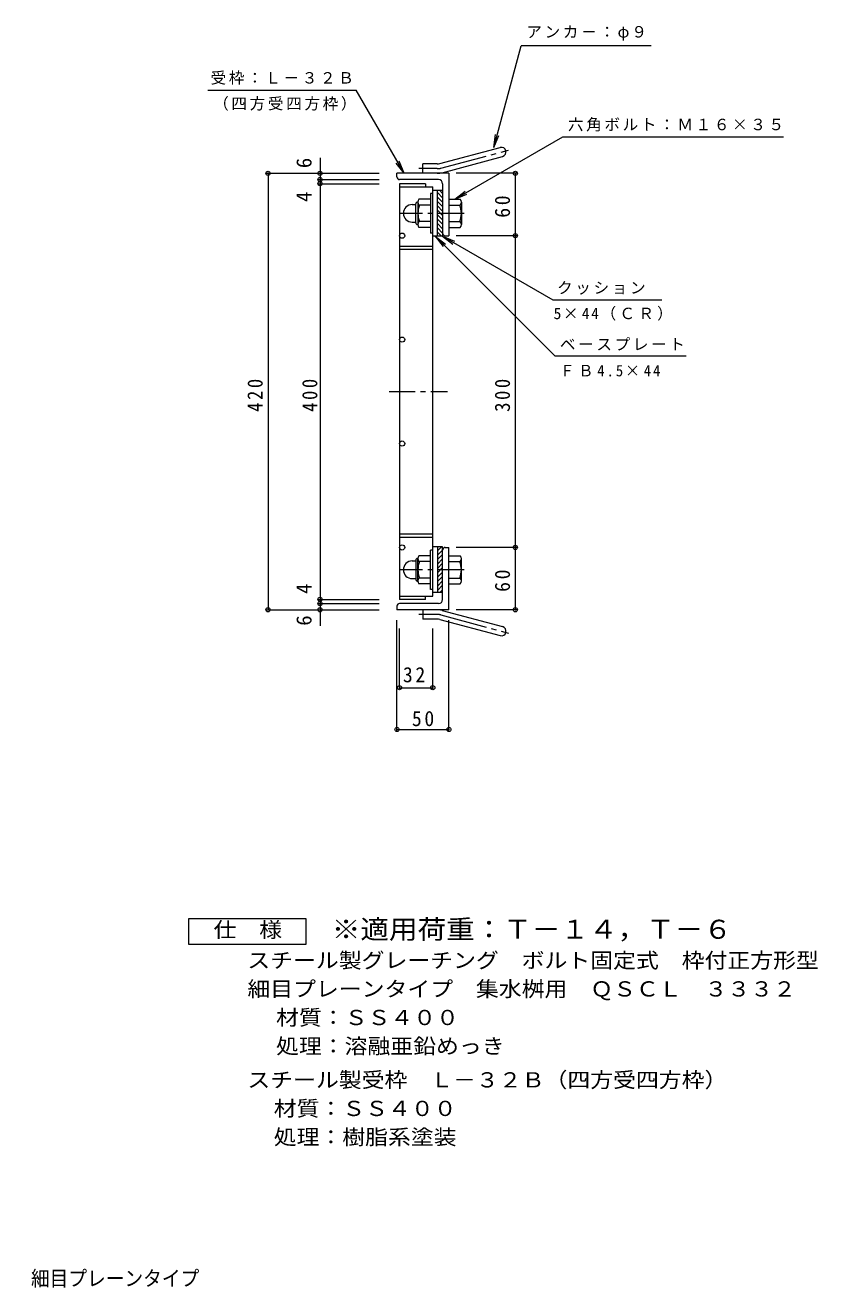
# Model space of a CAD drawing. Units: millimetres at full size, sheet at 1:5. Extents: x -784 to 798, y -688 to 629.
# Drawn here: x 35 to 798, y -664 to 551 of the extents above; entities that cross this region are included whole.
import ezdxf
from ezdxf.enums import TextEntityAlignment as Align

# ---------------------------------------------------------------- set-up
doc = ezdxf.new("R2010")
doc.units = ezdxf.units.MM
doc.header["$LTSCALE"] = 5
doc.header["$PDMODE"] = 32
doc.header["$PDSIZE"] = 4
doc.linetypes.add('CHAIN1', pattern=[8, 5, -1, 1, -1])
doc.linetypes.add('CHAIN2', pattern=[12, 9, -1, 1, -1])
for name, color, linetype, lineweight in [('E-1', 2, 'Continuous', 9), ('E-2', 3, 'Continuous', 9), ('E-4', 7, 'Continuous', 9), ('E-5', 7, 'Continuous', 9), ('F-5_F-5ﾚｲﾔ', 2, 'Continuous', 9)]:
    doc.layers.add(name, color=color, linetype=linetype, lineweight=lineweight)
doc.styles.add('ＭＳ ゴシック', font='')
doc.styles.get('ＭＳ ゴシック').set_extended_font_data('MS Gothic')

msp = doc.modelspace()

# ---------------------------------------------------------------- linework, layer by layer
at = {"layer": 'E-1'}
for p, q in [((434.245, 417.82), (492.435, 433.412)), ((431.915, 417.513), (418.1, 417.513)), ((418.1, 408.513), (418.1, 417.513)), ((436.574, 409.126), (494.765, 424.719)), ((443.1, 408.513), (393.1, 408.513)), ((393.1, 405.013), (393.1, 408.513)), ((433.1, 402.513), (395.6, 402.513)), ((443.1, 408.513), (443.1, 348.513)), ((437.1, 392.013), (432.1, 392.013)), ((432.1, 348.013), (432.1, 392.013)), ((437.1, 384.933), (432.1, 389.933)), ((437.1, 389.176), (434.263, 392.013)), ((437.1, 398.513), (437.1, 348.013)), ((407.79, 378.513), (411.3, 378.513)), ((411.3, 360.813), (411.3, 379.213)), ((413.1, 381.013), (413.3, 381.013)), ((413.3, 380.763), (413.3, 359.263)), ((425.3, 383.513), (414.339, 383.513)), ((425.3, 378.013), (414.339, 378.013)), ((437.1, 380.691), (432.1, 385.691)), ((437.1, 376.448), (432.1, 381.448)), ((437.1, 372.205), (432.1, 377.205)), ((443.1, 383.513), (454.062, 383.513)), ((443.1, 378.013), (454.062, 378.013)), ((455.3, 381.013), (455.1, 381.013)), ((455.1, 380.763), (455.1, 359.263)), ((399.3, 370.023), (399.3, 370.013)), ((399.3, 370.023), (399.3, 370.013)), ((437.1, 367.963), (432.1, 372.963)), ((437.1, 363.72), (432.1, 368.72)), ((437.1, 359.477), (432.1, 364.478)), ((407.8, 361.513), (411.3, 361.513)), ((413.1, 359.013), (413.3, 359.013)), ((425.3, 362.013), (414.339, 362.013)), ((425.3, 356.513), (414.339, 356.513)), ((437.1, 355.235), (432.1, 360.235)), ((437.1, 350.992), (432.1, 355.992)), ((443.1, 362.013), (454.062, 362.013)), ((443.1, 356.513), (454.062, 356.513)), ((455.3, 359.013), (455.1, 359.013)), ((427.6, 351.013), (425.3, 351.013)), ((435.837, 348.013), (432.1, 351.75)), ((437.1, 348.013), (432.1, 348.013)), ((439.6, 348.513), (443.1, 348.513)), ((435.837, 49.013), (432.1, 45.276)), ((437.1, 49.013), (432.1, 49.013)), ((432.1, 49.013), (432.1, 5.013)), ((437.1, -1.487), (437.1, 49.013)), ((413.1, 38.013), (413.3, 38.013)), ((413.3, 16.263), (413.3, 37.763)), ((425.3, 40.513), (414.339, 40.513)), ((427.6, 46.013), (425.3, 46.013)), ((437.1, 46.034), (432.1, 41.034)), ((437.1, 41.791), (432.1, 36.791)), ((437.1, 37.548), (432.1, 32.548)), ((439.6, 48.513), (443.1, 48.513)), ((443.1, -11.487), (443.1, 48.513)), ((443.1, 40.513), (454.062, 40.513)), ((455.3, 38.013), (455.1, 38.013)), ((455.1, 16.263), (455.1, 37.763)), ((399.3, 27.003), (399.3, 27.013)), ((399.3, 27.003), (399.3, 27.013)), ((407.8, 35.513), (411.3, 35.513)), ((411.3, 36.213), (411.3, 17.813)), ((425.3, 35.013), (414.339, 35.013)), ((437.1, 33.306), (432.1, 28.306)), ((437.1, 29.063), (432.1, 24.063)), ((437.1, 24.82), (432.1, 19.82)), ((443.1, 35.013), (454.062, 35.013)), ((407.79, 18.512), (411.3, 18.512)), ((413.1, 16.013), (413.3, 16.013)), ((425.3, 19.012), (414.339, 19.012)), ((425.3, 13.513), (414.339, 13.513)), ((437.1, 20.578), (432.1, 15.578)), ((437.1, 16.335), (432.1, 11.335)), ((443.1, 19.012), (454.062, 19.012)), ((443.1, 13.513), (454.062, 13.513)), ((455.3, 16.013), (455.1, 16.013)), ((437.1, 12.093), (432.1, 7.093)), ((437.1, 5.013), (432.1, 5.013)), ((437.1, 7.85), (434.263, 5.013)), ((393.1, -7.987), (393.1, -11.487)), ((443.1, -11.487), (393.1, -11.487)), ((433.1, -5.487), (395.6, -5.487)), ((418.1, -11.487), (418.1, -20.487)), ((436.574, -12.101), (494.765, -27.693)), ((431.915, -20.487), (418.1, -20.487)), ((434.245, -20.794), (492.435, -36.386))]:
    msp.add_line(p, q, dxfattribs=at)
at = {"layer": 'E-1', "linetype": 'CHAIN2'}
for p, q in [((435.409, 413.473), (500.576, 430.934)), ((431.915, 413.013), (414.295, 413.013)), ((431.915, -15.987), (414.295, -15.987)), ((435.409, -16.447), (500.576, -33.909))]:
    msp.add_line(p, q, dxfattribs=at)
at = {"layer": 'E-1', "linetype": 'CHAIN1'}
for p, q in [((457.827, 370.013), (396.367, 370.013)), ((457.827, 27.013), (396.367, 27.013))]:
    msp.add_line(p, q, dxfattribs=at)
at = {"layer": 'E-1'}
for points in [[(427.6, 389.013), (425.3, 389.013), (425.3, 351.013)], [(427.6, 8.013), (425.3, 8.013), (425.3, 46.013)]]:
    msp.add_lwpolyline(points, dxfattribs=at)
for centre, radius, start, end in [((493.6, 429.065), 4.5, 285.00014, 104.99991), ((431.915, 426.513), 9, 270, 285.00002), ((395.6, 405.013), 2.5, 180, 270), ((431.915, 426.513), 18, 270, 285), ((433.1, 398.513), 4, 0, 90), ((407.79, 370.023), 8.49, 90, 180), ((413.1, 379.213), 1.8, 90, 180), ((417.46, 380.763), 4.16, 138.61835, 221.37988), ((437.3, 370.013), 24, 160.52881, 199.47119), ((431.1, 370.013), 24, 340.52881, 19.47119), ((450.94, 380.763), 4.16, 318.62012, 41.38165), ((407.8, 370.013), 8.5, 180, 270), ((413.1, 360.813), 1.8, 180, 270), ((417.46, 359.263), 4.16, 138.62012, 221.38165), ((450.94, 359.263), 4.16, 318.61835, 41.37988), ((439.6, 351.013), 2.5, 180, 270), ((413.1, 36.213), 1.8, 90, 180), ((417.46, 37.763), 4.16, 138.61835, 221.37988), ((439.6, 46.013), 2.5, 90, 180), ((450.94, 37.763), 4.16, 318.62012, 41.38165), ((407.8, 27.013), 8.5, 90, 180), ((407.79, 27.003), 8.49, 180, 270), ((437.3, 27.013), 24, 160.52881, 199.47119), ((431.1, 27.013), 24, 340.52881, 19.47119), ((413.1, 17.813), 1.8, 180, 270), ((417.46, 16.263), 4.16, 138.62012, 221.38165), ((450.94, 16.263), 4.16, 318.61835, 41.37988), ((395.6, -7.987), 2.5, 90, 180), ((431.915, -29.487), 18, 75, 90), ((433.1, -1.487), 4, 270, 0), ((431.915, -29.487), 9, 74.99998, 90), ((493.6, -32.039), 4.5, 255.00009, 74.99986)]:
    msp.add_arc(centre, radius, start, end, dxfattribs=at)
at = {"layer": 'E-1', "linetype": 'CHAIN2'}
for centre, start, end in [((431.915, 426.513), 270, 284.99995), ((431.915, -29.487), 75.00005, 90)]:
    msp.add_arc(centre, 13.5, start, end, dxfattribs=at)
at = {"layer": 'E-2'}
for p, q in [((420.6, 398.513), (395.6, 398.513)), ((395.6, 398.513), (395.6, -1.487)), ((395.6, 395.513), (427.6, 395.513)), ((420.6, 398.513), (420.6, 395.513)), ((427.6, 1.513), (427.6, 395.513)), ((432.1, 392.013), (427.6, 392.013)), ((432.1, 348.013), (432.1, 392.013)), ((432.1, 348.013), (427.6, 348.013)), ((395.6, 338.513), (427.6, 338.513)), ((395.6, 335.513), (427.6, 335.513)), ((395.6, 61.513), (427.6, 61.513)), ((395.6, 58.513), (427.6, 58.513)), ((432.1, 49.013), (427.6, 49.013)), ((432.1, 49.013), (432.1, 5.012)), ((395.6, 1.513), (427.6, 1.513)), ((420.6, -1.487), (420.6, 1.513)), ((432.1, 5.012), (427.6, 5.012)), ((420.6, -1.487), (395.6, -1.487))]:
    msp.add_line(p, q, dxfattribs=at)
at = {"layer": 'E-2', "linetype": 'CHAIN1'}
msp.add_line((385.656, 198.513), (441.761, 198.513), dxfattribs=at)
at = {"layer": 'E-2'}
for centre in [(398.1, 348.513), (398.1, 248.513), (398.1, 148.513), (398.1, 48.513)]:
    msp.add_circle(centre, 2.5, dxfattribs=at)
at = {"layer": 'E-4'}
for p, q in [((319.1, 423.456), (319.1, 402.513)), ((267.3, 408.513), (376.1, 408.513)), ((269.1, 408.513), (269.1, -11.487)), ((317.3, 402.513), (376.1, 402.513)), ((319.1, 402.513), (319.1, 398.513)), ((508.9, 408.513), (450.1, 408.513)), ((507.1, 348.513), (507.1, 408.513)), ((317.3, 398.513), (376.1, 398.513)), ((319.1, 398.513), (319.1, -1.487)), ((508.9, 348.513), (450.1, 348.513)), ((507.1, 48.513), (507.1, 348.513)), ((508.9, 48.513), (450.1, 48.513)), ((507.1, -11.487), (507.1, 48.513)), ((267.3, -11.487), (376.1, -11.487)), ((317.3, -1.487), (376.1, -1.487)), ((317.3, -5.487), (376.1, -5.487)), ((319.1, -1.487), (319.1, -5.487)), ((319.1, -5.487), (319.1, -26.817)), ((508.9, -11.487), (450.1, -11.487)), ((393.1, -128.191), (393.1, -21.487)), ((443.1, -128.191), (443.1, -21.487)), ((395.6, -88.287), (395.6, -29.487)), ((427.6, -88.287), (427.6, -29.487)), ((395.6, -86.487), (427.6, -86.487)), ((393.1, -126.691), (443.1, -126.691))]:
    msp.add_line(p, q, dxfattribs=at)
for p in [(269.1, 408.513), (319.1, 408.513), (319.1, 402.513), (507.1, 408.513), (319.1, 398.513), (507.1, 348.513), (507.1, 48.513), (319.1, -1.487), (269.1, -11.487), (319.1, -5.487), (319.1, -11.487), (507.1, -11.487), (395.6, -86.487), (427.6, -86.487), (393.1, -126.691), (443.1, -126.691)]:
    msp.add_point(p, dxfattribs=at)
at = {"layer": 'E-5'}
for p, q in [((486.436, 433.412), (512.64, 531.206)), ((637.68, 531.206), (512.64, 531.206)), ((211.306, 488.698), (353.806, 488.698)), ((400.1, 408.513), (353.806, 488.698)), ((448.781, 383.782), (552.629, 443.738)), ((486.436, 433.412), (488.067, 445.805)), ((486.436, 433.412), (491.219, 444.961)), ((552.629, 443.738), (765.129, 443.738)), ((400.1, 408.513), (392.491, 418.43)), ((400.1, 408.513), (395.317, 420.062)), ((448.781, 383.782), (458.698, 391.391)), ((448.781, 383.782), (460.329, 388.565)), ((429.85, 348.013), (439.767, 340.404)), ((429.85, 348.013), (437.46, 338.096)), ((429.85, 348.013), (544.895, 232.968)), ((437.1, 348.013), (447.017, 340.404)), ((437.1, 348.013), (448.649, 343.23)), ((437.1, 348.013), (543.184, 286.765)), ((543.184, 286.765), (647.927, 286.765)), ((544.895, 232.968), (671.525, 232.968))]:
    msp.add_line(p, q, dxfattribs=at)
at = {"layer": 'F-5_F-5ﾚｲﾔ'}
msp.add_lwpolyline([(192.936, -333.585), (192.936, -308.585), (305.436, -308.585), (305.436, -333.585)], close=True, dxfattribs=at)

# ---------------------------------------------------------------- texts
at = {"layer": 'E-4', "color": 2, "style": 'ＭＳ ゴシック'}
for s, p in [('6', (315.329, 413.456)), ('4', (315.329, 380.924)), ('4', (315.329, 3.764)), ('6', (315.329, -26.817))]:
    msp.add_text(s, height=14.66, rotation=90, dxfattribs=at).set_placement(p, align=Align.BOTTOM_LEFT)
at = {"layer": 'E-4', "color": 2, "char_height": 14.66, "attachment_point": 7, "rotation": 90, "style": 'ＭＳ ゴシック'}
for s, insert in [('\\T1.27;\\W0.95;60', (502.1, 365.763)), ('\\T1.27;\\W0.9;420', (264.1, 179.013)), ('\\T1.27;\\W0.9;400', (316.729, 179.013)), ('\\T1.27;\\W0.9;300', (502.1, 179.013)), ('\\T1.27;\\W0.95;60', (502.1, 5.763))]:
    msp.add_mtext(s, dxfattribs=dict(at, insert=insert))
at = {"layer": 'E-4', "color": 2, "char_height": 14.66, "attachment_point": 7, "style": 'ＭＳ ゴシック'}
for s, insert in [('\\T1.27;\\W0.95;32', (398.85, -81.487)), ('\\T1.27;\\W0.95;50', (407.475, -123.691))]:
    msp.add_mtext(s, dxfattribs=dict(at, insert=insert))
at = {"layer": 'E-5', "char_height": 11, "attachment_point": 7, "style": 'ＭＳ ゴシック'}
for s, insert in [('\\T1.17;アンカ－：φ９', (517.64, 536.206)), ('\\T1.17;受枠：Ｌ－３２Ｂ', (213.806, 493.698)), ('\\T1.17;（四方受四方枠）', (216.306, 468.698)), ('\\T1.17;六角ボルト：Ｍ１６×３５', (557.629, 448.738)), ('\\T1.17;クッション', (547.167, 291.765)), ('\\T1.21;5×44（ＣＲ）', (543.809, 266.765)), ('\\T1.17;ベースプレート', (549.895, 237.968)), ('\\T1.26;\\W0.95;ＦＢ4.5×44', (549.895, 212.968))]:
    msp.add_mtext(s, dxfattribs=dict(at, insert=insert))
at = {"layer": 'F-5_F-5ﾚｲﾔ', "style": 'ＭＳ ゴシック'}
for s, width, p in [('仕\u3000様', 1.1, (216.686, -331.085)), ('スチール製グレーチング\u3000ボルト固定式\u3000枠付正方形型', 1.1, (249.186, -360.545)), ('細目プレーンタイプ\u3000集水桝用\u3000ＱＳＣＬ\u3000３３３２', 1.1, (249.186, -388.046)), ('材質：ＳＳ４００', 1.1, (276.792, -415.544)), ('処理：溶融亜鉛めっき', 1.1, (276.792, -443.045)), ('スチール製受枠\u3000Ｌ－３２Ｂ（四方受四方枠）', 1.1, (249.186, -475.545)), ('材質：ＳＳ４００', 1.1, (274.542, -503.045)), ('処理：樹脂系塗装', 1.1, (274.542, -530.545)), ('スチール製グレーチング\u3000ボルト固定式\u3000枠付正方形型\u3000細目プレーンタイプ', 0.9, (-426.973, -666.554))]:
    msp.add_text(s, height=14.66, dxfattribs=dict(at, width=width)).set_placement(p, align=Align.BOTTOM_LEFT)
at = {"layer": 'F-5_F-5ﾚｲﾔ', "color": 3, "style": 'ＭＳ ゴシック', "width": 1.1}
msp.add_text('※適用荷重：Ｔ－１４，Ｔ－６', height=18.33, dxfattribs=at).set_placement((330.436, -333.585), align=Align.BOTTOM_LEFT)

doc.saveas('drawing.dxf')
